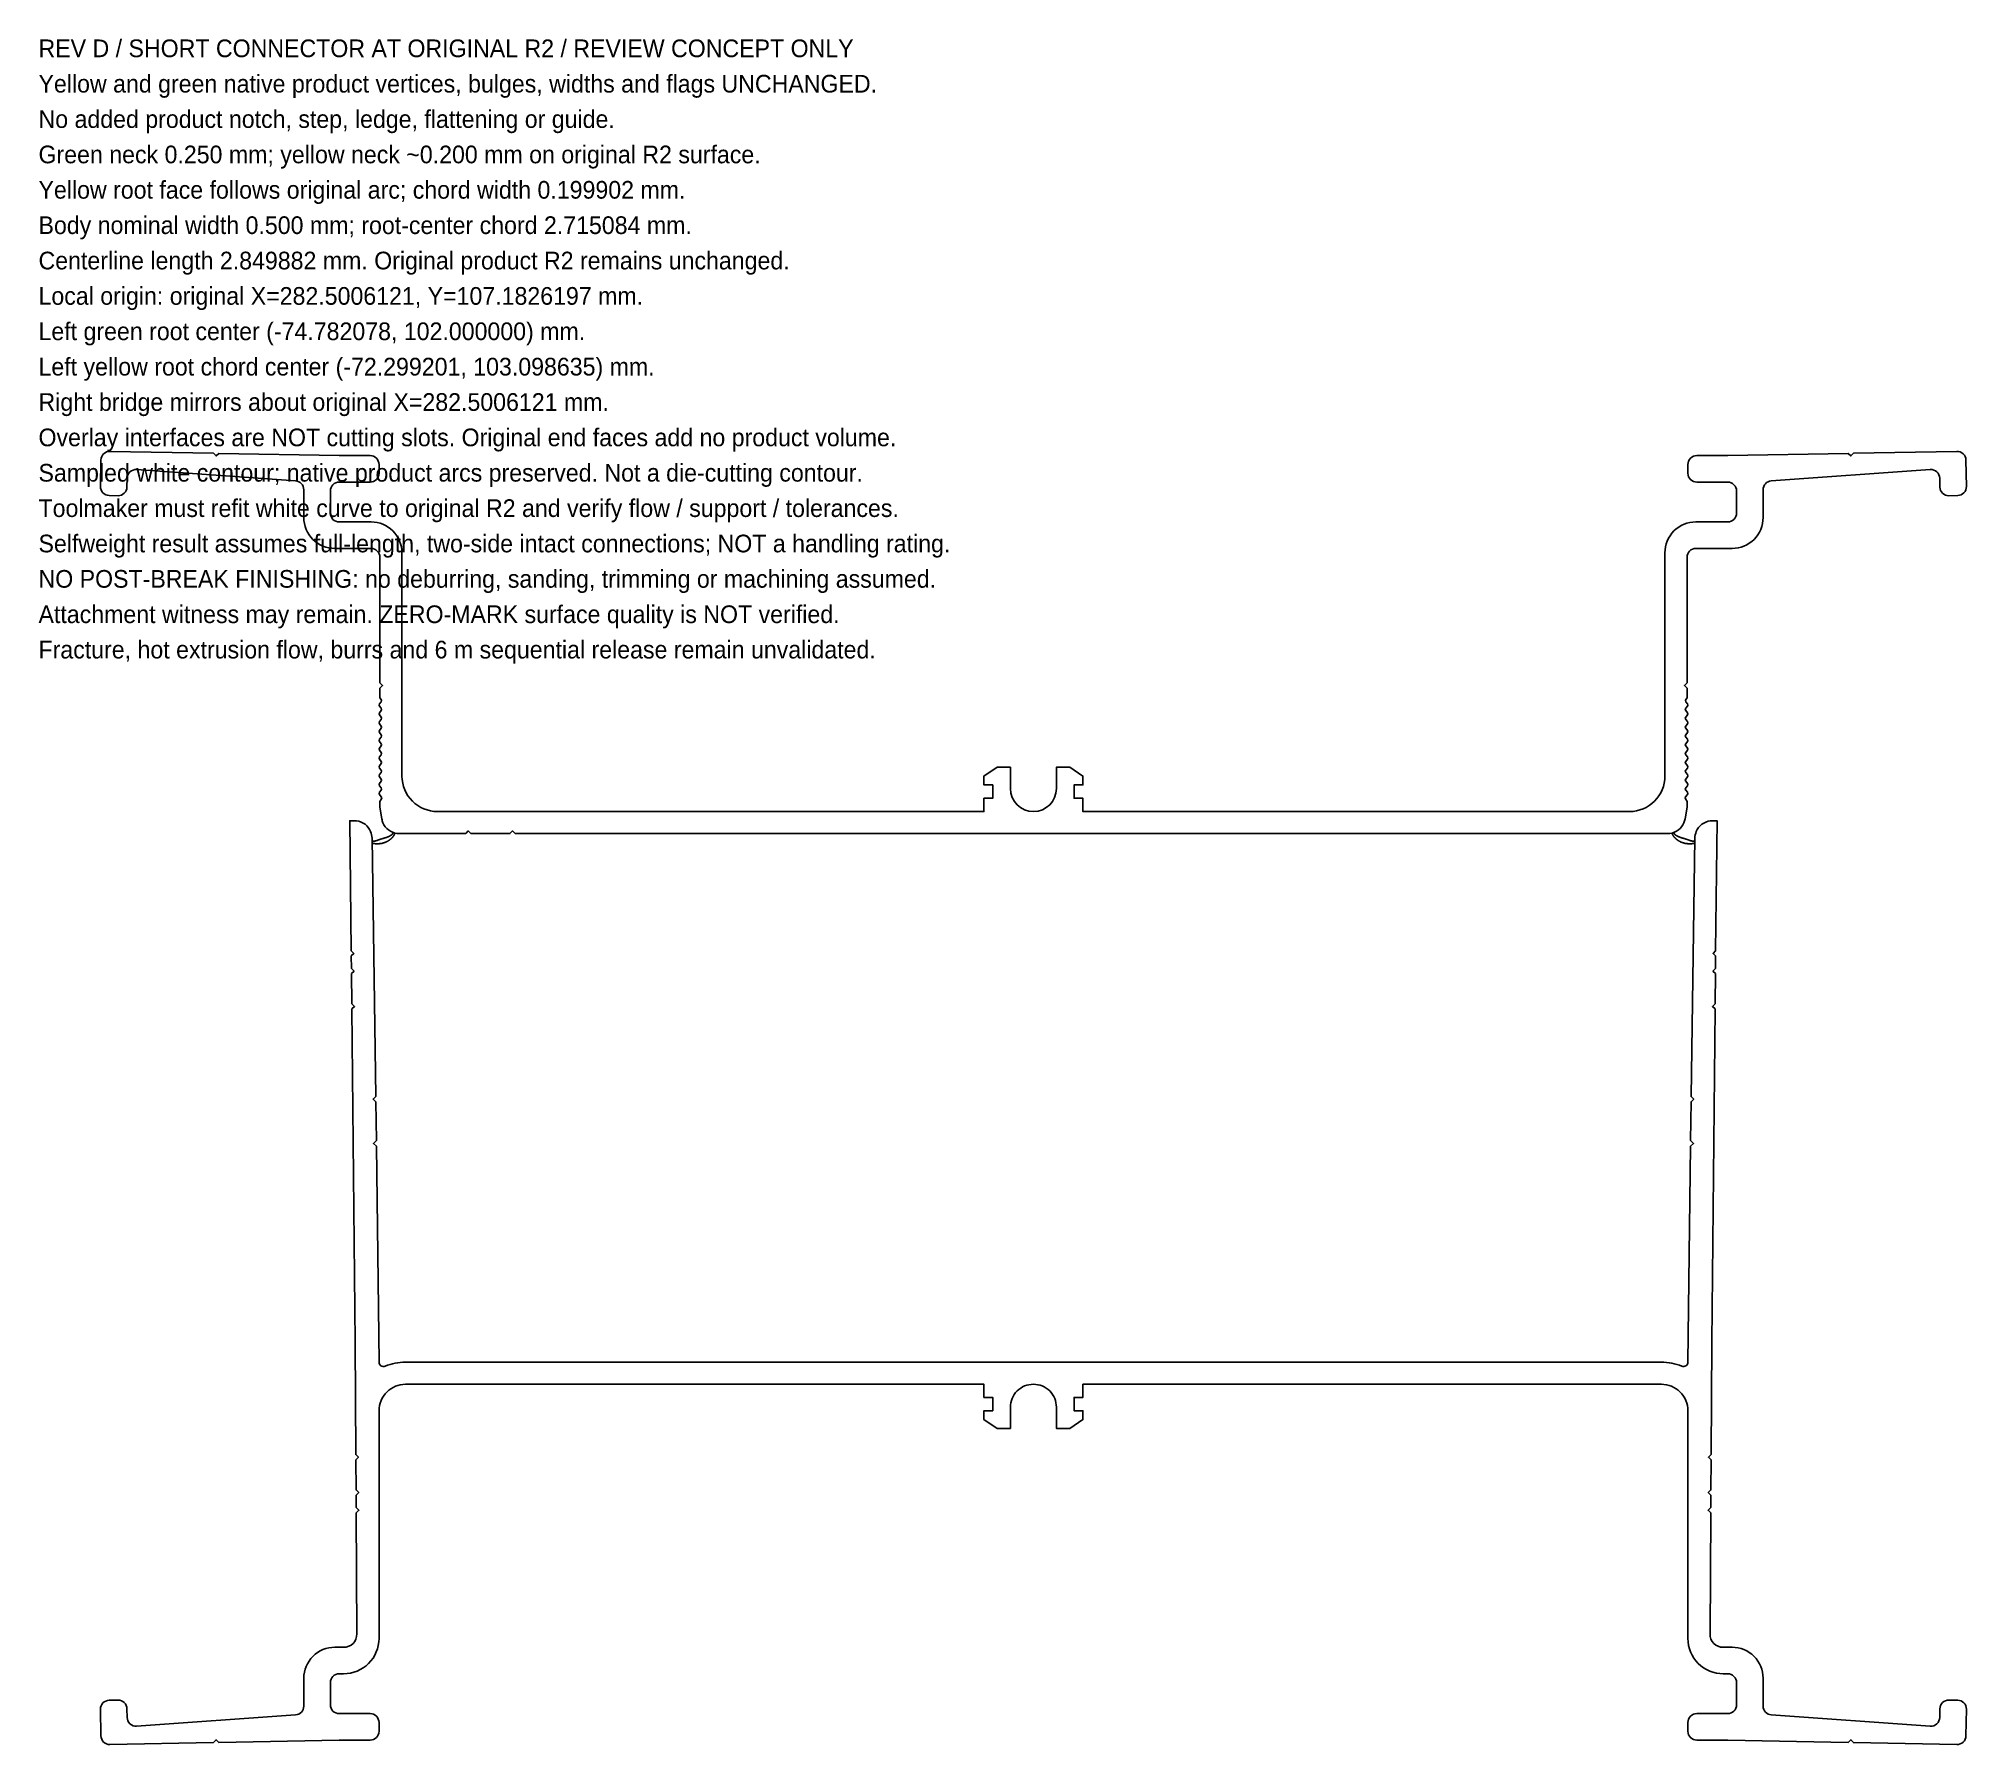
# Model space of a CAD drawing. Header units: millimetres. Extents: x 170 to 388, y 107 to 300.
import ezdxf

# ---------------------------------------------------------------- set-up
doc = ezdxf.new("R2010")
doc.units = ezdxf.units.MM
for name, color, linetype in [('ORIGINAL_PRODUCT_END_FACES', 8, 'Continuous'), ('REV_D_NOTES', 1, 'Continuous'), ('REV_D_WHITE_BRIDGE', 7, 'Continuous')]:
    doc.layers.add(name, color=color, linetype=linetype)
doc.styles.get("Standard").update_dxf_attribs({"font": ''})
doc.styles.get('Standard').set_extended_font_data('Gulim')

msp = doc.modelspace()

# ---------------------------------------------------------------- linework, layer by layer
at = {"color": 2}
for points in [[(208.95, 211.41, -0.05878), (208.82, 211.86), (208.6, 213.19), (208.6, 213.84), (208.78, 214.12, 0.318493), (208.76, 214.35), (208.55, 214.61, -0.350781), (208.55, 214.86), (208.75, 215.11, 0.350781), (208.75, 215.36), (208.55, 215.61, -0.350781), (208.55, 215.86), (208.75, 216.11, 0.350781), (208.75, 216.36), (208.55, 216.61, -0.350781), (208.55, 216.86), (208.75, 217.11, 0.350781), (208.75, 217.36), (208.55, 217.61, -0.350781), (208.55, 217.86), (208.75, 218.11, 0.350781), (208.75, 218.36), (208.55, 218.61, -0.350781), (208.55, 218.86), (208.75, 219.11, 0.350781), (208.75, 219.36), (208.55, 219.61, -0.350781), (208.55, 219.86), (208.75, 220.11, 0.350781), (208.75, 220.36), (208.55, 220.61, -0.350781), (208.55, 220.86), (208.75, 221.11, 0.350781), (208.75, 221.36), (208.55, 221.61, -0.350781), (208.55, 221.86), (208.75, 222.11, 0.350781), (208.75, 222.36), (208.55, 222.61, -0.350781), (208.55, 222.86), (208.75, 223.11, 0.350781), (208.75, 223.36), (208.55, 223.61, -0.350781), (208.55, 223.86), (208.75, 224.11, 0.350781), (208.75, 224.36), (208.55, 224.61, -0.350781), (208.55, 224.86), (208.75, 225.11, 0.356405), (208.75, 225.36), (208.6, 225.54), (208.6, 226.64), (208.9, 226.94), (208.6, 227.24), (208.6, 241.44, 0.414214), (207.6, 242.44), (203.5, 242.44, -0.414214), (200, 245.94), (200, 249.08, 0.393542), (199.07, 250.08), (181.09, 251.36, 0.429634), (180.02, 250.38), (180, 249.39, -0.414214), (178.99, 248.41), (177.99, 248.43, -0.414214), (177.01, 249.44), (177.06, 252.44, -0.414214), (178.08, 253.42), (189.78, 253.21), (190.07, 252.9), (190.38, 253.19), (204, 252.94), (207.5, 252.94, -0.414214), (208.5, 251.94), (208.5, 250.94, -0.414214), (207.5, 249.94), (204, 249.94, 0.414214), (203, 248.94), (203, 246.44, 0.414214), (204, 245.44), (207.6, 245.44, -0.414214), (211.1, 241.94), (211.1, 216.69, 0.414214), (215.1, 212.69), (276.9, 212.69), (276.9, 214.19), (277.9, 214.19), (277.9, 215.69), (276.9, 215.69), (276.9, 216.69), (278.4, 217.69), (279.9, 217.69), (279.9, 215.29, 1), (285.1, 215.29), (285.1, 217.69), (286.6, 217.69), (288.1, 216.69), (288.1, 215.69), (287.1, 215.69), (287.1, 214.19), (288.1, 214.19), (288.1, 212.69), (349.9, 212.69, 0.414214), (353.9, 216.69), (353.9, 241.94, -0.414214), (357.4, 245.44), (361, 245.44, 0.414214), (362, 246.44), (362, 248.94, 0.414214), (361, 249.94), (357.5, 249.94, -0.414214), (356.5, 250.94), (356.5, 251.94, -0.414214), (357.5, 252.94), (361, 252.94), (374.62, 253.19), (374.93, 252.9), (375.22, 253.21), (386.92, 253.42, -0.414214), (387.94, 252.44), (388, 249.44, -0.414214), (387.01, 248.43), (386.01, 248.41, -0.414214), (385, 249.39), (384.98, 250.38, 0.429634), (383.91, 251.36), (365.93, 250.08, 0.393542), (365, 249.08), (365, 245.94, -0.414214), (361.5, 242.44), (357.4, 242.44, 0.414214), (356.4, 241.44), (356.4, 227.24), (356.1, 226.94), (356.4, 226.64), (356.4, 225.54), (356.26, 225.36, 0.356405), (356.25, 225.11), (356.45, 224.86, -0.350781), (356.45, 224.61), (356.25, 224.36, 0.350781), (356.25, 224.11), (356.45, 223.86, -0.350781), (356.45, 223.61), (356.25, 223.36, 0.350781), (356.25, 223.11), (356.45, 222.86, -0.350781), (356.45, 222.61), (356.25, 222.36, 0.350781), (356.25, 222.11), (356.45, 221.86, -0.350781), (356.45, 221.61), (356.25, 221.36, 0.350781), (356.25, 221.11), (356.45, 220.86, -0.350781), (356.45, 220.61), (356.25, 220.36, 0.350781), (356.25, 220.11), (356.45, 219.86, -0.350781), (356.45, 219.61), (356.25, 219.36, 0.350781), (356.25, 219.11), (356.45, 218.86, -0.350781), (356.45, 218.61), (356.25, 218.36, 0.350781), (356.25, 218.11), (356.45, 217.86, -0.350781), (356.45, 217.61), (356.25, 217.36, 0.350781), (356.25, 217.11), (356.45, 216.86, -0.350781), (356.45, 216.61), (356.25, 216.36, 0.350781), (356.25, 216.11), (356.45, 215.86, -0.350781), (356.45, 215.61), (356.25, 215.36, 0.350781), (356.25, 215.11), (356.45, 214.86, -0.350781), (356.45, 214.61), (356.24, 214.35, 0.318493), (356.23, 214.12), (356.4, 213.84), (356.4, 213.19), (356.18, 211.86, -0.05878), (356.05, 211.41)], [(355.94, 211.19, -0.267552), (354.21, 210.19), (223.9, 210.19), (223.6, 210.49), (223.3, 210.19), (218.9, 210.19), (218.6, 210.49), (218.3, 210.19), (210.79, 210.19, -0.267552), (209.06, 211.19, -0.267552)]]:
    msp.add_lwpolyline(points, format="xyb", dxfattribs=at)
at = {"color": 3}
for points in [[(357.56, 210.66, -0.26886), (359.3, 211.65), (359.8, 211.65), (359.64, 196.95), (359.34, 196.65), (359.63, 196.36), (359.62, 194.95), (359.32, 194.65), (359.61, 194.36), (359.58, 190.95), (359.27, 190.65), (359.57, 190.36), (359.2, 152.69), (359.12, 139.97), (358.82, 139.67), (359.12, 139.37), (359.1, 135.97), (358.8, 135.67), (359.09, 135.37), (359.09, 133.97), (358.78, 133.67), (359.08, 133.37), (359, 119.68, 0.415948), (360.5, 118.17), (361.5, 118.17, -0.414214), (365, 114.67), (365, 111.52, 0.393542), (365.93, 110.53), (383.91, 109.25, 0.429634), (384.98, 110.23), (385, 111.22, -0.414214), (386.01, 112.2), (387.01, 112.18, -0.414214), (388, 111.16), (387.94, 108.16, -0.414214), (386.92, 107.18), (375.22, 107.4), (374.93, 107.71), (374.62, 107.41), (361, 107.67), (357.5, 107.67, -0.414214), (356.5, 108.67), (356.5, 109.67, -0.414214), (357.5, 110.67), (361, 110.67, 0.414214), (362, 111.67), (362, 114.17, 0.414214), (361, 115.17), (360.5, 115.17, -0.414214), (356.5, 119.17), (356.5, 144.92, 0.414214), (353.5, 147.92), (288.1, 147.92), (288.1, 146.42), (287.1, 146.42), (287.1, 144.92), (288.1, 144.92), (288.1, 143.92), (286.6, 142.92), (285.1, 142.92), (285.1, 145.32, 0.414214), (282.5, 147.92, 0.414214), (279.9, 145.32), (279.9, 142.92), (278.4, 142.92), (276.9, 143.92), (276.9, 144.92), (277.9, 144.92), (277.9, 146.42), (276.9, 146.42), (276.9, 147.92), (211.5, 147.92, 0.414214), (208.5, 144.92), (208.5, 119.17, -0.414214), (204.5, 115.17), (204, 115.17, 0.414214), (203, 114.17), (203, 111.67, 0.414214), (204, 110.67), (207.5, 110.67, -0.414214), (208.5, 109.67), (208.5, 108.67, -0.414214), (207.5, 107.67), (204, 107.67), (190.38, 107.41), (190.07, 107.71), (189.78, 107.4), (178.08, 107.18, -0.414214), (177.06, 108.16), (177.01, 111.16, -0.414214), (177.99, 112.18), (178.99, 112.2, -0.414214), (180, 111.22), (180.02, 110.23, 0.429634), (181.09, 109.25), (199.07, 110.53, 0.393542), (200, 111.52), (200, 114.67, -0.414214), (203.5, 118.17), (204.5, 118.17, 0.415948), (206, 119.68), (205.92, 133.37), (206.22, 133.67), (205.92, 133.97), (205.91, 135.37), (206.21, 135.67), (205.9, 135.97), (205.88, 139.37), (206.18, 139.67), (205.88, 139.97), (205.81, 152.69), (205.43, 190.36), (205.73, 190.65), (205.43, 190.95), (205.39, 194.36), (205.69, 194.65), (205.38, 194.95), (205.37, 196.36), (205.66, 196.65), (205.36, 196.95), (205.2, 211.65), (205.7, 211.65, -0.26886), (207.44, 210.66, -0.26886)], [(207.55, 210.43, -0.096664), (207.71, 209.68), (208.14, 180.46), (207.84, 180.16), (208.14, 179.87), (208.2, 175.49), (207.86, 175.16), (208.21, 174.83), (208.5, 150.41, 0.531305), (209.19, 149.96, -0.099019), (211.5, 150.42), (353.5, 150.42, -0.099019), (355.81, 149.96, 0.531305), (356.5, 150.41), (356.8, 174.83), (357.14, 175.16), (356.8, 175.49), (356.86, 179.87), (357.16, 180.16), (356.86, 180.46), (357.29, 209.68, -0.096664), (357.45, 210.43)]]:
    msp.add_lwpolyline(points, format="xyb", dxfattribs=at)
at = {"layer": 'ORIGINAL_PRODUCT_END_FACES', "color": 3}
for p, q in [((207.44, 210.66), (207.55, 210.43)), ((357.56, 210.66), (357.45, 210.43))]:
    msp.add_line(p, q, dxfattribs=at)
at = {"layer": 'ORIGINAL_PRODUCT_END_FACES', "color": 2}
for p, q in [((208.95, 211.41), (209.06, 211.19)), ((356.05, 211.41), (355.94, 211.19))]:
    msp.add_line(p, q, dxfattribs=at)
at = {"layer": 'REV_D_WHITE_BRIDGE', "color": 7}
for points in [[(207.72, 209.31), (207.72, 209.06), (207.73, 209.06), (207.75, 209.06), (207.76, 209.06), (207.78, 209.06), (207.79, 209.06), (207.8, 209.06), (207.82, 209.06), (207.83, 209.06), (207.84, 209.06), (207.86, 209.06), (207.87, 209.06), (207.89, 209.06), (207.9, 209.06), (207.92, 209.06), (207.93, 209.06), (207.95, 209.06), (207.96, 209.06), (207.98, 209.06), (207.99, 209.06), (208.01, 209.06), (208.02, 209.06), (208.04, 209.06), (208.05, 209.05), (208.07, 209.05), (208.08, 209.05), (208.1, 209.05), (208.11, 209.05), (208.13, 209.05), (208.14, 209.05), (208.16, 209.05), (208.17, 209.05), (208.19, 209.05), (208.2, 209.05), (208.22, 209.05), (208.24, 209.05), (208.25, 209.05), (208.27, 209.05), (208.28, 209.05), (208.3, 209.05), (208.32, 209.05), (208.33, 209.05), (208.35, 209.05), (208.36, 209.05), (208.38, 209.05), (208.4, 209.05), (208.41, 209.05), (208.43, 209.05), (208.45, 209.05), (208.46, 209.05), (208.48, 209.05), (208.5, 209.05), (208.51, 209.05), (208.53, 209.05), (208.54, 209.05), (208.56, 209.06), (208.58, 209.06), (208.59, 209.06), (208.61, 209.06), (208.63, 209.06), (208.64, 209.06), (208.66, 209.06), (208.68, 209.07), (208.69, 209.07), (208.71, 209.07), (208.73, 209.07), (208.74, 209.08), (208.76, 209.08), (208.78, 209.08), (208.79, 209.08), (208.81, 209.09), (208.83, 209.09), (208.84, 209.09), (208.86, 209.1), (208.87, 209.1), (208.89, 209.1), (208.91, 209.11), (208.92, 209.11), (208.94, 209.12), (208.96, 209.12), (208.97, 209.13), (208.99, 209.13), (209, 209.14), (209.02, 209.14), (209.04, 209.15), (209.05, 209.15), (209.07, 209.16), (209.08, 209.16), (209.1, 209.17), (209.12, 209.17), (209.13, 209.18), (209.15, 209.18), (209.16, 209.19), (209.18, 209.19), (209.19, 209.2), (209.21, 209.21), (209.22, 209.21), (209.24, 209.22), (209.26, 209.23), (209.27, 209.23), (209.29, 209.24), (209.3, 209.25), (209.32, 209.25), (209.33, 209.26), (209.35, 209.27), (209.36, 209.27), (209.38, 209.28), (209.39, 209.29), (209.41, 209.3), (209.42, 209.3), (209.43, 209.31), (209.45, 209.32), (209.46, 209.33), (209.48, 209.33), (209.49, 209.34), (209.51, 209.35), (209.52, 209.36), (209.53, 209.37), (209.55, 209.37), (209.56, 209.38), (209.57, 209.39), (209.59, 209.4), (209.6, 209.41), (209.62, 209.42), (209.63, 209.43), (209.64, 209.44), (209.66, 209.44), (209.67, 209.45), (209.68, 209.46), (209.69, 209.47), (209.71, 209.48), (209.72, 209.49), (209.73, 209.5), (209.74, 209.51), (209.76, 209.52), (209.77, 209.53), (209.78, 209.54), (209.79, 209.55), (209.8, 209.56), (209.82, 209.57), (209.83, 209.58), (209.84, 209.59), (209.85, 209.6), (209.86, 209.61), (209.87, 209.62), (209.88, 209.63), (209.9, 209.64), (209.91, 209.65), (209.92, 209.66), (209.93, 209.67), (209.94, 209.68), (209.95, 209.69), (209.96, 209.7), (209.97, 209.71), (209.98, 209.72), (209.99, 209.73), (210, 209.74), (210.01, 209.75), (210.02, 209.76), (210.03, 209.78), (210.04, 209.79), (210.05, 209.8), (210.05, 209.81), (210.06, 209.82), (210.07, 209.83), (210.08, 209.84), (210.09, 209.85), (210.1, 209.86), (210.11, 209.87), (210.11, 209.89), (210.12, 209.9), (210.13, 209.91), (210.14, 209.92), (210.14, 209.93), (210.15, 209.94), (210.16, 209.95), (210.17, 209.97), (210.17, 209.98), (210.18, 209.99), (210.19, 210), (210.19, 210.01), (210.2, 210.02), (210.21, 210.03), (210.21, 210.05), (210.22, 210.06), (210.22, 210.07), (210.23, 210.08), (210.24, 210.09), (210.24, 210.11), (210.25, 210.12), (210.25, 210.13), (210.26, 210.14), (210.26, 210.15), (210.27, 210.17), (210.27, 210.18), (210.28, 210.19), (210.28, 210.2), (210.28, 210.21), (210.29, 210.23), (210.29, 210.24), (210.3, 210.25), (210.27, 210.26), (210.21, 210.28), (210.15, 210.3), (210.11, 210.31), (210.1, 210.3), (210.1, 210.29), (210.1, 210.28), (210.09, 210.27), (210.09, 210.27), (210.08, 210.26), (210.08, 210.25), (210.08, 210.24), (210.07, 210.23), (210.07, 210.22), (210.06, 210.21), (210.06, 210.2), (210.05, 210.19), (210.04, 210.19), (210.04, 210.18), (210.03, 210.17), (210.03, 210.16), (210.02, 210.15), (210.01, 210.15), (210.01, 210.14), (210, 210.13), (209.99, 210.12), (209.99, 210.11), (209.98, 210.11), (209.97, 210.1), (209.96, 210.09), (209.96, 210.08), (209.95, 210.08), (209.94, 210.07), (209.93, 210.06), (209.92, 210.05), (209.92, 210.05), (209.91, 210.04), (209.9, 210.03), (209.89, 210.03), (209.88, 210.02), (209.87, 210.01), (209.86, 210.01), (209.85, 210), (209.84, 209.99), (209.83, 209.99), (209.82, 209.98), (209.81, 209.97), (209.8, 209.97), (209.79, 209.96), (209.78, 209.96), (209.77, 209.95), (209.76, 209.94), (209.75, 209.94), (209.74, 209.93), (209.73, 209.93), (209.72, 209.92), (209.71, 209.91), (209.7, 209.91), (209.69, 209.9), (209.68, 209.9), (209.67, 209.89), (209.65, 209.89), (209.64, 209.88), (209.63, 209.88), (209.62, 209.87), (209.61, 209.86), (209.6, 209.86), (209.58, 209.85), (209.57, 209.85), (209.56, 209.84), (209.55, 209.84), (209.54, 209.83), (209.52, 209.83), (209.51, 209.82), (209.5, 209.82), (209.49, 209.81), (209.47, 209.81), (209.46, 209.81), (209.45, 209.8), (209.44, 209.8), (209.42, 209.79), (209.41, 209.79), (209.4, 209.78), (209.39, 209.78), (209.37, 209.77), (209.36, 209.77), (209.35, 209.76), (209.33, 209.76), (209.32, 209.75), (209.31, 209.75), (209.29, 209.75), (209.28, 209.74), (209.27, 209.74), (209.25, 209.73), (209.24, 209.73), (209.23, 209.72), (209.21, 209.72), (209.2, 209.72), (209.19, 209.71), (209.17, 209.71), (209.16, 209.7), (209.14, 209.7), (209.13, 209.69), (209.12, 209.69), (209.1, 209.69), (209.09, 209.68), (209.07, 209.68), (209.06, 209.67), (209.05, 209.67), (209.03, 209.66), (209.02, 209.66), (209, 209.66), (208.99, 209.65), (208.98, 209.65), (208.96, 209.64), (208.95, 209.64), (208.93, 209.64), (208.92, 209.63), (208.9, 209.63), (208.89, 209.62), (208.88, 209.62), (208.86, 209.61), (208.85, 209.61), (208.83, 209.61), (208.82, 209.6), (208.8, 209.6), (208.79, 209.59), (208.78, 209.59), (208.76, 209.58), (208.75, 209.58), (208.73, 209.58), (208.72, 209.57), (208.7, 209.57), (208.69, 209.56), (208.68, 209.56), (208.66, 209.55), (208.65, 209.55), (208.63, 209.54), (208.62, 209.54), (208.6, 209.53), (208.59, 209.53), (208.58, 209.52), (208.56, 209.52), (208.55, 209.51), (208.53, 209.51), (208.52, 209.5), (208.5, 209.5), (208.49, 209.49), (208.47, 209.49), (208.46, 209.48), (208.45, 209.48), (208.43, 209.47), (208.42, 209.47), (208.4, 209.46), (208.39, 209.46), (208.37, 209.45), (208.36, 209.45), (208.35, 209.44), (208.33, 209.44), (208.32, 209.43), (208.3, 209.43), (208.29, 209.42), (208.28, 209.42), (208.26, 209.41), (208.25, 209.41), (208.23, 209.41), (208.22, 209.4), (208.2, 209.4), (208.19, 209.39), (208.18, 209.39), (208.16, 209.38), (208.15, 209.38), (208.13, 209.38), (208.12, 209.37), (208.11, 209.37), (208.09, 209.36), (208.08, 209.36), (208.06, 209.36), (208.05, 209.35), (208.04, 209.35), (208.02, 209.35), (208.01, 209.34), (207.99, 209.34), (207.98, 209.34), (207.97, 209.33), (207.95, 209.33), (207.94, 209.33), (207.93, 209.33), (207.91, 209.32), (207.9, 209.32), (207.89, 209.32), (207.87, 209.32), (207.86, 209.32), (207.85, 209.32), (207.83, 209.31), (207.82, 209.31), (207.81, 209.31), (207.79, 209.31), (207.78, 209.31), (207.77, 209.31), (207.75, 209.31), (207.74, 209.31), (207.73, 209.31)], [(357.28, 209.31), (357.28, 209.06), (357.27, 209.06), (357.25, 209.06), (357.24, 209.06), (357.23, 209.06), (357.21, 209.06), (357.2, 209.06), (357.18, 209.06), (357.17, 209.06), (357.16, 209.06), (357.14, 209.06), (357.13, 209.06), (357.11, 209.06), (357.1, 209.06), (357.08, 209.06), (357.07, 209.06), (357.06, 209.06), (357.04, 209.06), (357.03, 209.06), (357.01, 209.06), (357, 209.06), (356.98, 209.06), (356.97, 209.06), (356.95, 209.05), (356.94, 209.05), (356.92, 209.05), (356.91, 209.05), (356.89, 209.05), (356.87, 209.05), (356.86, 209.05), (356.84, 209.05), (356.83, 209.05), (356.81, 209.05), (356.8, 209.05), (356.78, 209.05), (356.76, 209.05), (356.75, 209.05), (356.73, 209.05), (356.72, 209.05), (356.7, 209.05), (356.68, 209.05), (356.67, 209.05), (356.65, 209.05), (356.64, 209.05), (356.62, 209.05), (356.6, 209.05), (356.59, 209.05), (356.57, 209.05), (356.56, 209.05), (356.54, 209.05), (356.52, 209.05), (356.51, 209.05), (356.49, 209.05), (356.47, 209.05), (356.46, 209.05), (356.44, 209.06), (356.42, 209.06), (356.41, 209.06), (356.39, 209.06), (356.37, 209.06), (356.36, 209.06), (356.34, 209.06), (356.32, 209.07), (356.31, 209.07), (356.29, 209.07), (356.27, 209.07), (356.26, 209.08), (356.24, 209.08), (356.22, 209.08), (356.21, 209.08), (356.19, 209.09), (356.18, 209.09), (356.16, 209.09), (356.14, 209.1), (356.13, 209.1), (356.11, 209.1), (356.09, 209.11), (356.08, 209.11), (356.06, 209.12), (356.05, 209.12), (356.03, 209.13), (356.01, 209.13), (356, 209.14), (355.98, 209.14), (355.96, 209.15), (355.95, 209.15), (355.93, 209.16), (355.92, 209.16), (355.9, 209.17), (355.89, 209.17), (355.87, 209.18), (355.85, 209.18), (355.84, 209.19), (355.82, 209.19), (355.81, 209.2), (355.79, 209.21), (355.78, 209.21), (355.76, 209.22), (355.75, 209.23), (355.73, 209.23), (355.72, 209.24), (355.7, 209.25), (355.69, 209.25), (355.67, 209.26), (355.66, 209.27), (355.64, 209.27), (355.63, 209.28), (355.61, 209.29), (355.6, 209.3), (355.58, 209.3), (355.57, 209.31), (355.55, 209.32), (355.54, 209.33), (355.52, 209.33), (355.51, 209.34), (355.5, 209.35), (355.48, 209.36), (355.47, 209.37), (355.45, 209.37), (355.44, 209.38), (355.43, 209.39), (355.41, 209.4), (355.4, 209.41), (355.39, 209.42), (355.37, 209.43), (355.36, 209.44), (355.35, 209.44), (355.33, 209.45), (355.32, 209.46), (355.31, 209.47), (355.29, 209.48), (355.28, 209.49), (355.27, 209.5), (355.26, 209.51), (355.24, 209.52), (355.23, 209.53), (355.22, 209.54), (355.21, 209.55), (355.2, 209.56), (355.18, 209.57), (355.17, 209.58), (355.16, 209.59), (355.15, 209.6), (355.14, 209.61), (355.13, 209.62), (355.12, 209.63), (355.11, 209.64), (355.09, 209.65), (355.08, 209.66), (355.07, 209.67), (355.06, 209.68), (355.05, 209.69), (355.04, 209.7), (355.03, 209.71), (355.02, 209.72), (355.01, 209.73), (355, 209.74), (354.99, 209.75), (354.98, 209.76), (354.97, 209.78), (354.97, 209.79), (354.96, 209.8), (354.95, 209.81), (354.94, 209.82), (354.93, 209.83), (354.92, 209.84), (354.91, 209.85), (354.9, 209.86), (354.9, 209.87), (354.89, 209.89), (354.88, 209.9), (354.87, 209.91), (354.86, 209.92), (354.86, 209.93), (354.85, 209.94), (354.84, 209.95), (354.83, 209.97), (354.83, 209.98), (354.82, 209.99), (354.81, 210), (354.81, 210.01), (354.8, 210.02), (354.79, 210.03), (354.79, 210.05), (354.78, 210.06), (354.78, 210.07), (354.77, 210.08), (354.77, 210.09), (354.76, 210.11), (354.75, 210.12), (354.75, 210.13), (354.74, 210.14), (354.74, 210.15), (354.73, 210.17), (354.73, 210.18), (354.72, 210.19), (354.72, 210.2), (354.72, 210.21), (354.71, 210.23), (354.71, 210.24), (354.7, 210.25), (354.73, 210.26), (354.79, 210.28), (354.85, 210.3), (354.9, 210.31), (354.9, 210.3), (354.9, 210.29), (354.91, 210.28), (354.91, 210.27), (354.91, 210.27), (354.92, 210.26), (354.92, 210.25), (354.93, 210.24), (354.93, 210.23), (354.94, 210.22), (354.94, 210.21), (354.95, 210.2), (354.95, 210.19), (354.96, 210.19), (354.96, 210.18), (354.97, 210.17), (354.97, 210.16), (354.98, 210.15), (354.99, 210.15), (354.99, 210.14), (355, 210.13), (355.01, 210.12), (355.01, 210.11), (355.02, 210.11), (355.03, 210.1), (355.04, 210.09), (355.04, 210.08), (355.05, 210.08), (355.06, 210.07), (355.07, 210.06), (355.08, 210.05), (355.09, 210.05), (355.09, 210.04), (355.1, 210.03), (355.11, 210.03), (355.12, 210.02), (355.13, 210.01), (355.14, 210.01), (355.15, 210), (355.16, 209.99), (355.17, 209.99), (355.18, 209.98), (355.19, 209.97), (355.2, 209.97), (355.21, 209.96), (355.22, 209.96), (355.23, 209.95), (355.24, 209.94), (355.25, 209.94), (355.26, 209.93), (355.27, 209.93), (355.28, 209.92), (355.29, 209.91), (355.3, 209.91), (355.31, 209.9), (355.32, 209.9), (355.34, 209.89), (355.35, 209.89), (355.36, 209.88), (355.37, 209.88), (355.38, 209.87), (355.39, 209.86), (355.4, 209.86), (355.42, 209.85), (355.43, 209.85), (355.44, 209.84), (355.45, 209.84), (355.46, 209.83), (355.48, 209.83), (355.49, 209.82), (355.5, 209.82), (355.51, 209.81), (355.53, 209.81), (355.54, 209.81), (355.55, 209.8), (355.56, 209.8), (355.58, 209.79), (355.59, 209.79), (355.6, 209.78), (355.62, 209.78), (355.63, 209.77), (355.64, 209.77), (355.66, 209.76), (355.67, 209.76), (355.68, 209.75), (355.69, 209.75), (355.71, 209.75), (355.72, 209.74), (355.73, 209.74), (355.75, 209.73), (355.76, 209.73), (355.78, 209.72), (355.79, 209.72), (355.8, 209.72), (355.82, 209.71), (355.83, 209.71), (355.84, 209.7), (355.86, 209.7), (355.87, 209.69), (355.89, 209.69), (355.9, 209.69), (355.91, 209.68), (355.93, 209.68), (355.94, 209.67), (355.95, 209.67), (355.97, 209.66), (355.98, 209.66), (356, 209.66), (356.01, 209.65), (356.03, 209.65), (356.04, 209.64), (356.05, 209.64), (356.07, 209.64), (356.08, 209.63), (356.1, 209.63), (356.11, 209.62), (356.12, 209.62), (356.14, 209.61), (356.15, 209.61), (356.17, 209.61), (356.18, 209.6), (356.2, 209.6), (356.21, 209.59), (356.23, 209.59), (356.24, 209.58), (356.25, 209.58), (356.27, 209.58), (356.28, 209.57), (356.3, 209.57), (356.31, 209.56), (356.33, 209.56), (356.34, 209.55), (356.35, 209.55), (356.37, 209.54), (356.38, 209.54), (356.4, 209.53), (356.41, 209.53), (356.43, 209.52), (356.44, 209.52), (356.45, 209.51), (356.47, 209.51), (356.48, 209.5), (356.5, 209.5), (356.51, 209.49), (356.53, 209.49), (356.54, 209.48), (356.55, 209.48), (356.57, 209.47), (356.58, 209.47), (356.6, 209.46), (356.61, 209.46), (356.63, 209.45), (356.64, 209.45), (356.65, 209.44), (356.67, 209.44), (356.68, 209.43), (356.7, 209.43), (356.71, 209.42), (356.73, 209.42), (356.74, 209.41), (356.75, 209.41), (356.77, 209.41), (356.78, 209.4), (356.8, 209.4), (356.81, 209.39), (356.83, 209.39), (356.84, 209.38), (356.85, 209.38), (356.87, 209.38), (356.88, 209.37), (356.9, 209.37), (356.91, 209.36), (356.92, 209.36), (356.94, 209.36), (356.95, 209.35), (356.97, 209.35), (356.98, 209.35), (356.99, 209.34), (357.01, 209.34), (357.02, 209.34), (357.03, 209.33), (357.05, 209.33), (357.06, 209.33), (357.07, 209.33), (357.09, 209.32), (357.1, 209.32), (357.12, 209.32), (357.13, 209.32), (357.14, 209.32), (357.16, 209.32), (357.17, 209.31), (357.18, 209.31), (357.19, 209.31), (357.21, 209.31), (357.22, 209.31), (357.23, 209.31), (357.25, 209.31), (357.26, 209.31), (357.27, 209.31)]]:
    msp.add_lwpolyline(points, close=True, dxfattribs=at)

# ---------------------------------------------------------------- texts
at = {"layer": 'REV_D_NOTES'}
for s, p in [('REV D / SHORT CONNECTOR AT ORIGINAL R2 / REVIEW CONCEPT ONLY', (170, 298)), ('Yellow and green native product vertices, bulges, widths and flags UNCHANGED.', (170, 294)), ('No added product notch, step, ledge, flattening or guide.', (170, 290)), ('Green neck 0.250 mm; yellow neck ~0.200 mm on original R2 surface.', (170, 286)), ('Yellow root face follows original arc; chord width 0.199902 mm.', (170, 282)), ('Body nominal width 0.500 mm; root-center chord 2.715084 mm.', (170, 278)), ('Centerline length 2.849882 mm. Original product R2 remains unchanged.', (170, 274)), ('Local origin: original X=282.5006121, Y=107.1826197 mm.', (170, 270)), ('Left green root center (-74.782078, 102.000000) mm.', (170, 266)), ('Left yellow root chord center (-72.299201, 103.098635) mm.', (170, 262)), ('Right bridge mirrors about original X=282.5006121 mm.', (170, 258)), ('Overlay interfaces are NOT cutting slots. Original end faces add no product volume.', (170, 254)), ('Sampled white contour; native product arcs preserved. Not a die-cutting contour.', (170, 250)), ('Toolmaker must refit white curve to original R2 and verify flow / support / tolerances.', (170, 246)), ('Selfweight result assumes full-length, two-side intact connections; NOT a handling rating.', (170, 242)), ('NO POST-BREAK FINISHING: no deburring, sanding, trimming or machining assumed.', (170, 238)), ('Attachment witness may remain. ZERO-MARK surface quality is NOT verified.', (170, 234)), ('Fracture, hot extrusion flow, burrs and 6 m sequential release remain unvalidated.', (170, 230))]:
    msp.add_text(s, height=2, dxfattribs=at).set_placement(p)

doc.saveas('drawing.dxf')
